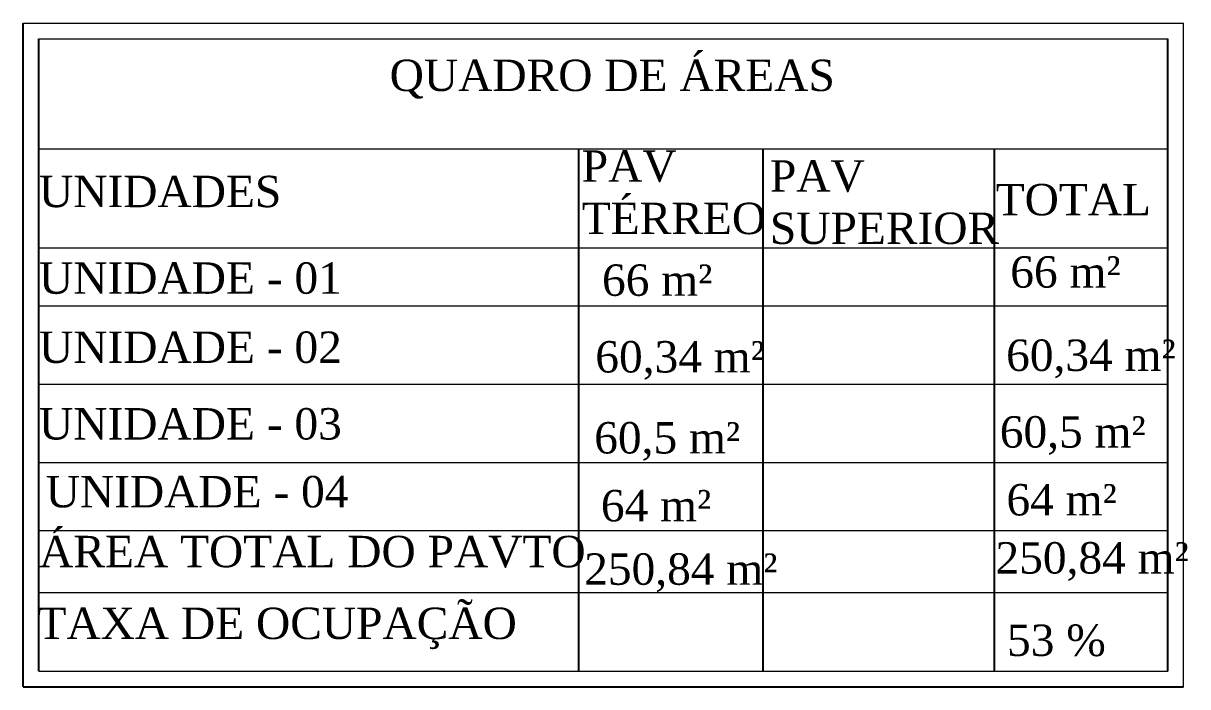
# Model space of a CAD drawing. Header units: millimetres. Extents: x 103208 to 171806, y -164 to 10038.
# Drawn here: x 137688 to 138430, y 9507 to 9930 of the extents above; entities that cross this region are included whole.
import ezdxf

# ---------------------------------------------------------------- set-up
doc = ezdxf.new("R2010")
doc.units = ezdxf.units.MM
doc.layers.add('01', color=1, linetype='Continuous')
doc.layers.add('PN010', color=1, linetype='Continuous')
doc.layers.add('COTAS', color=7, linetype='Continuous', lineweight=0)
doc.layers.add('Pilares Sub-solo', color=7, linetype='Continuous', lineweight=70)
doc.styles.add('Valéria', font='romantic.ttf', dxfattribs={"height": 10})

msp = doc.modelspace()

# ---------------------------------------------------------------- linework, layer by layer
msp.add_line((137687.61544, 9507.10047), (138426.7867, 9507.10047))
msp.add_lwpolyline([(137687.61544, 9507.10047), (137687.61544, 9929.92265)])
at = {"layer": '01'}
for p, q in [((138041.35605, 9849.92265), (138041.35605, 9517.10047)), ((138158.75859, 9849.92265), (138158.75859, 9517.10047)), ((138306.11399, 9849.92265), (138306.11399, 9517.10047))]:
    msp.add_line(p, q, dxfattribs=at)
msp.add_lwpolyline([(137697.61544, 9517.10047), (137697.61544, 9919.92265)], dxfattribs=at)
at = {"layer": 'COTAS'}
for p in [(137687.61544, 9929.92265), (138426.7867, 9507.10047)]:
    msp.add_line(p, (138426.7867, 9929.92265), dxfattribs=at)
at = {"layer": 'COTAS', "color": 1}
for p, q in [((137697.61544, 9919.92265), (138416.7867, 9919.92265)), ((137697.61544, 9849.92265), (138416.7867, 9849.92265)), ((137697.61544, 9786.85999), (138416.7867, 9786.85999)), ((137697.61544, 9749.92265), (138416.7867, 9749.92265)), ((137697.61544, 9699.92265), (138416.7867, 9699.92265)), ((137697.61544, 9649.92265), (138416.7867, 9649.92265)), ((137697.61544, 9606.67928), (138416.7867, 9606.67928)), ((137697.61544, 9567.10047), (138416.7867, 9567.10047)), ((137697.61544, 9517.10047), (138416.7867, 9517.10047))]:
    msp.add_line(p, q, dxfattribs=at)
at = {"layer": 'PN010', "color": 1}
msp.add_line((138416.7867, 9517.10047), (138416.7867, 9919.92265), dxfattribs=at)

# ---------------------------------------------------------------- texts
at = {"layer": 'COTAS', "color": 1, "char_height": 20, "attachment_point": 1, "style": 'Valéria'}
for s, width, heights, insert in [('UNIDADE - 01', 389.9735637, [58.3481], (137697.61544, 9777.53916)), ('UNIDADE - 02', 283.9727043, [34.33025], (137697.61544, 9733.48089)), ('UNIDADE - 03', 290.5998705, [49.36293], (137697.61544, 9684.64908)), ('UNIDADE - 04', 290.5998705, [49.36293], (137701.86819, 9641.40571)), ('ÁREA TOTAL DO PAVTO', 515.9931576, [54.68129], (137697.70067, 9603.26363)), ('TAXA DE OCUPAÇÃO', 460.4241906, [43.22786], (137696.62843, 9557.51355))]:
    msp.add_mtext_dynamic_manual_height_columns(s, width=width, gutter_width=50, heights=heights, dxfattribs=dict(at, insert=insert))
at = {"layer": 'Pilares Sub-solo', "color": 7, "char_height": 20, "attachment_point": 1, "style": 'Valéria'}
for s, width, heights, insert in [('\\pxi1.1899;{\\C1;QUADRO DE ÁREAS}', 1565.5593968, [48.54125], (137897.25213, 9906.76008)), ('{\\C1;PAV TÉRREO}', 116.6369864, [63.92441], (138043.43475, 9848.92599)), ('{\\C1;PAV SUPERIOR}', 145.4732083, [65.40574], (138163.32447, 9842.63153)), ('{\\C1;UNIDADES}', 332.1701288, [2.53122], (137697.61544, 9832.73609)), ('{\\C1;TOTAL }', 99.1192965, [12.25803], (138307.16331, 9827.55544)), ('{\\C1;66 m²}', 275.5719754, [36.25185], (138316.45663, 9781.45893)), ('{\\C1;66 m²}', 275.5719754, [36.25185], (138056.3395, 9776.23684)), ('{\\C1;60,34 m²}', 275.5719754, [36.25185], (138052.06157, 9727.36787)), ('{\\C1;60,34 m²}', 275.5719754, [36.25185], (138313.81234, 9728.37054)), ('{\\C1;60,5 m²}', 275.5719754, [36.25185], (138051.37943, 9675.74906)), ('{\\C1;60,5 m²}', 275.5719754, [36.25185], (138309.78532, 9679.50106)), ('{\\C1;64 m²}', 275.5719754, [36.25185], (138055.63217, 9632.50569)), ('{\\C1;64 m²}', 275.5719754, [36.25185], (138314.03806, 9636.25769)), ('{\\C1;250,84 m²}', 275.5719754, [36.25185], (138307.03759, 9599.21859)), ('{\\C1;250,84 m²}', 275.5719754, [36.25185], (138044.97859, 9592.07685)), ('{\\C1;53 %}', 275.5719754, [36.25185], (138314.40463, 9546.72345))]:
    msp.add_mtext_dynamic_manual_height_columns(s, width=width, gutter_width=50, heights=heights, dxfattribs=dict(at, insert=insert))

doc.saveas('drawing.dxf')
